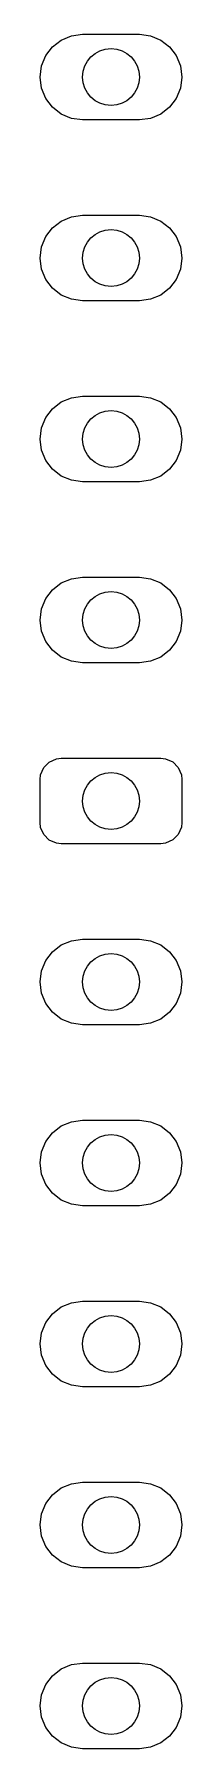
# Model space of a CAD drawing. Extents: x 35.1 to 83.2, y -85.7 to -27.9.
# Drawn here: x 35.15 to 37.15, y -84.98 to -60.92 of the extents above; entities that cross this region are included whole.
import ezdxf

# ---------------------------------------------------------------- set-up
doc = ezdxf.new("R2010")
doc.units = 0
doc.layers.add('BLACK', color=7, linetype='CONTINUOUS')

msp = doc.modelspace()

# ---------------------------------------------------------------- linework, layer by layer
at = {"layer": 'BLACK', "linetype": 'CONTINUOUS'}
for p, q in [((35.2304, -61.2166), (35.3257, -61.0923)), ((35.3257, -61.0923), (35.45, -60.9969)), ((35.45, -60.9969), (35.5947, -60.937)), ((35.5947, -60.937), (35.75, -60.9166)), ((35.75, -60.9166), (36.55, -60.9166)), ((36.55, -60.9166), (36.7053, -60.937)), ((36.7053, -60.937), (36.85, -60.9969)), ((36.85, -60.9969), (36.9743, -61.0923)), ((36.9743, -61.0923), (37.0696, -61.2166)), ((35.1704, -61.3613), (35.2304, -61.2166)), ((37.0696, -61.2166), (37.1296, -61.3613)), ((35.15, -61.5166), (35.1704, -61.3613)), ((35.1704, -61.6719), (35.15, -61.5166)), ((37.1296, -61.3613), (37.15, -61.5166)), ((37.15, -61.5166), (37.1296, -61.6719)), ((35.2304, -61.8166), (35.1704, -61.6719)), ((35.3257, -61.9408), (35.2304, -61.8166)), ((37.0696, -61.8166), (36.9743, -61.9408)), ((37.1296, -61.6719), (37.0696, -61.8166)), ((35.45, -62.0362), (35.3257, -61.9408)), ((35.5947, -62.0961), (35.45, -62.0362)), ((36.85, -62.0362), (36.7053, -62.0961)), ((36.9743, -61.9408), (36.85, -62.0362)), ((35.75, -62.1166), (35.5947, -62.0961)), ((36.55, -62.1166), (35.75, -62.1166)), ((36.7053, -62.0961), (36.55, -62.1166)), ((35.45, -63.5369), (35.5947, -63.477)), ((35.5947, -63.477), (35.75, -63.4566)), ((35.75, -63.4566), (36.55, -63.4566)), ((36.55, -63.4566), (36.7053, -63.477)), ((36.7053, -63.477), (36.85, -63.5369)), ((35.1704, -63.9013), (35.2304, -63.7566)), ((35.2304, -63.7566), (35.3257, -63.6323)), ((35.3257, -63.6323), (35.45, -63.5369)), ((36.85, -63.5369), (36.9743, -63.6323)), ((36.9743, -63.6323), (37.0696, -63.7566)), ((37.0696, -63.7566), (37.1296, -63.9013)), ((35.15, -64.0566), (35.1704, -63.9013)), ((37.1296, -63.9013), (37.15, -64.0566)), ((35.1704, -64.2119), (35.15, -64.0566)), ((35.2304, -64.3566), (35.1704, -64.2119)), ((37.1296, -64.2119), (37.0696, -64.3566)), ((37.15, -64.0566), (37.1296, -64.2119)), ((35.3257, -64.4808), (35.2304, -64.3566)), ((35.45, -64.5762), (35.3257, -64.4808)), ((36.9743, -64.4808), (36.85, -64.5762)), ((37.0696, -64.3566), (36.9743, -64.4808)), ((35.5947, -64.6361), (35.45, -64.5762)), ((35.75, -64.6566), (35.5947, -64.6361)), ((36.55, -64.6566), (35.75, -64.6566)), ((36.7053, -64.6361), (36.55, -64.6566)), ((36.85, -64.5762), (36.7053, -64.6361)), ((35.3257, -66.1723), (35.45, -66.0769)), ((35.45, -66.0769), (35.5947, -66.017)), ((35.5947, -66.017), (35.75, -65.9966)), ((35.75, -65.9966), (36.55, -65.9966)), ((36.55, -65.9966), (36.7053, -66.017)), ((36.7053, -66.017), (36.85, -66.0769)), ((36.85, -66.0769), (36.9743, -66.1723)), ((35.1704, -66.4413), (35.2304, -66.2966)), ((35.2304, -66.2966), (35.3257, -66.1723)), ((36.9743, -66.1723), (37.0696, -66.2966)), ((37.0696, -66.2966), (37.1296, -66.4413)), ((35.15, -66.5966), (35.1704, -66.4413)), ((35.1704, -66.7519), (35.15, -66.5966)), ((37.1296, -66.4413), (37.15, -66.5966)), ((37.15, -66.5966), (37.1296, -66.7519)), ((35.2304, -66.8966), (35.1704, -66.7519)), ((37.1296, -66.7519), (37.0696, -66.8966)), ((35.3257, -67.0208), (35.2304, -66.8966)), ((35.45, -67.1162), (35.3257, -67.0208)), ((35.5947, -67.1761), (35.45, -67.1162)), ((36.85, -67.1162), (36.7053, -67.1761)), ((36.9743, -67.0208), (36.85, -67.1162)), ((37.0696, -66.8966), (36.9743, -67.0208)), ((35.75, -67.1966), (35.5947, -67.1761)), ((36.55, -67.1966), (35.75, -67.1966)), ((36.7053, -67.1761), (36.55, -67.1966)), ((35.45, -68.6169), (35.5947, -68.557)), ((35.5947, -68.557), (35.75, -68.5366)), ((35.75, -68.5366), (36.55, -68.5366)), ((36.55, -68.5366), (36.7053, -68.557)), ((36.7053, -68.557), (36.85, -68.6169)), ((35.2304, -68.8366), (35.3257, -68.7123)), ((35.3257, -68.7123), (35.45, -68.6169)), ((36.85, -68.6169), (36.9743, -68.7123)), ((36.9743, -68.7123), (37.0696, -68.8366)), ((35.15, -69.1366), (35.1704, -68.9813)), ((35.1704, -68.9813), (35.2304, -68.8366)), ((37.0696, -68.8366), (37.1296, -68.9813)), ((37.1296, -68.9813), (37.15, -69.1366)), ((35.1704, -69.2919), (35.15, -69.1366)), ((35.2304, -69.4366), (35.1704, -69.2919)), ((37.1296, -69.2919), (37.0696, -69.4366)), ((37.15, -69.1366), (37.1296, -69.2919)), ((35.3257, -69.5608), (35.2304, -69.4366)), ((37.0696, -69.4366), (36.9743, -69.5608)), ((35.45, -69.6562), (35.3257, -69.5608)), ((35.5947, -69.7161), (35.45, -69.6562)), ((35.75, -69.7366), (35.5947, -69.7161)), ((36.55, -69.7366), (35.75, -69.7366)), ((36.7053, -69.7161), (36.55, -69.7366)), ((36.85, -69.6562), (36.7053, -69.7161)), ((36.9743, -69.5608), (36.85, -69.6562)), ((35.158, -71.3075), (35.2025, -71.2071)), ((35.2025, -71.2071), (35.2801, -71.1293)), ((35.2801, -71.1293), (35.3805, -71.0847)), ((35.3805, -71.0847), (35.45, -71.0766)), ((35.45, -71.0766), (36.85, -71.0766)), ((36.85, -71.0766), (36.919, -71.0846)), ((36.919, -71.0846), (37.0195, -71.129)), ((37.0195, -71.129), (37.0972, -71.2066)), ((37.0972, -71.2066), (37.1418, -71.307)), ((35.15, -71.3766), (35.158, -71.3075)), ((35.15, -71.9766), (35.15, -71.3766)), ((37.1418, -71.307), (37.15, -71.3766)), ((37.15, -71.3766), (37.15, -71.9766)), ((35.1582, -72.0461), (35.15, -71.9766)), ((35.2028, -72.1465), (35.1582, -72.0461)), ((35.2805, -72.2241), (35.2028, -72.1465)), ((37.0975, -72.1461), (37.0199, -72.2238)), ((37.142, -72.0456), (37.0975, -72.1461)), ((37.15, -71.9766), (37.142, -72.0456)), ((35.381, -72.2685), (35.2805, -72.2241)), ((35.45, -72.2766), (35.381, -72.2685)), ((36.85, -72.2766), (35.45, -72.2766)), ((36.9195, -72.2684), (36.85, -72.2766)), ((37.0199, -72.2238), (36.9195, -72.2684)), ((35.5947, -73.637), (35.75, -73.6166)), ((35.75, -73.6166), (36.55, -73.6166)), ((36.55, -73.6166), (36.7053, -73.637)), ((35.2304, -73.9166), (35.3257, -73.7923)), ((35.3257, -73.7923), (35.45, -73.6969)), ((35.45, -73.6969), (35.5947, -73.637)), ((36.7053, -73.637), (36.85, -73.6969)), ((36.85, -73.6969), (36.9743, -73.7923)), ((36.9743, -73.7923), (37.0696, -73.9166)), ((35.15, -74.2166), (35.1704, -74.0613)), ((35.1704, -74.0613), (35.2304, -73.9166)), ((37.0696, -73.9166), (37.1296, -74.0613)), ((37.1296, -74.0613), (37.15, -74.2166)), ((35.1704, -74.3719), (35.15, -74.2166)), ((37.15, -74.2166), (37.1296, -74.3719)), ((35.2304, -74.5166), (35.1704, -74.3719)), ((35.3257, -74.6408), (35.2304, -74.5166)), ((37.0696, -74.5166), (36.9743, -74.6408)), ((37.1296, -74.3719), (37.0696, -74.5166)), ((35.45, -74.7362), (35.3257, -74.6408)), ((35.5947, -74.7961), (35.45, -74.7362)), ((35.75, -74.8166), (35.5947, -74.7961)), ((36.55, -74.8166), (35.75, -74.8166)), ((36.7053, -74.7961), (36.55, -74.8166)), ((36.85, -74.7362), (36.7053, -74.7961)), ((36.9743, -74.6408), (36.85, -74.7362)), ((35.3257, -76.3323), (35.45, -76.2369)), ((35.45, -76.2369), (35.5947, -76.177)), ((35.5947, -76.177), (35.75, -76.1566)), ((35.75, -76.1566), (36.55, -76.1566)), ((36.55, -76.1566), (36.7053, -76.177)), ((36.7053, -76.177), (36.85, -76.2369)), ((36.85, -76.2369), (36.9743, -76.3323)), ((35.1704, -76.6013), (35.2304, -76.4566)), ((35.2304, -76.4566), (35.3257, -76.3323)), ((36.9743, -76.3323), (37.0696, -76.4566)), ((37.0696, -76.4566), (37.1296, -76.6013)), ((35.15, -76.7566), (35.1704, -76.6013)), ((37.1296, -76.6013), (37.15, -76.7566)), ((35.1704, -76.9119), (35.15, -76.7566)), ((35.2304, -77.0566), (35.1704, -76.9119)), ((37.1296, -76.9119), (37.0696, -77.0566)), ((37.15, -76.7566), (37.1296, -76.9119)), ((35.3257, -77.1808), (35.2304, -77.0566)), ((35.45, -77.2762), (35.3257, -77.1808)), ((36.9743, -77.1808), (36.85, -77.2762)), ((37.0696, -77.0566), (36.9743, -77.1808)), ((35.5947, -77.3361), (35.45, -77.2762)), ((35.75, -77.3566), (35.5947, -77.3361)), ((36.55, -77.3566), (35.75, -77.3566)), ((36.7053, -77.3361), (36.55, -77.3566)), ((36.85, -77.2762), (36.7053, -77.3361)), ((35.2304, -78.9966), (35.3257, -78.8723)), ((35.3257, -78.8723), (35.45, -78.7769)), ((35.45, -78.7769), (35.5947, -78.717)), ((35.5947, -78.717), (35.75, -78.6966)), ((35.75, -78.6966), (36.55, -78.6966)), ((36.55, -78.6966), (36.7053, -78.717)), ((36.7053, -78.717), (36.85, -78.7769)), ((36.85, -78.7769), (36.9743, -78.8723)), ((36.9743, -78.8723), (37.0696, -78.9966)), ((35.15, -79.2966), (35.1704, -79.1413)), ((35.1704, -79.1413), (35.2304, -78.9966)), ((37.0696, -78.9966), (37.1296, -79.1413)), ((37.1296, -79.1413), (37.15, -79.2966)), ((35.1704, -79.4519), (35.15, -79.2966)), ((37.15, -79.2966), (37.1296, -79.4519)), ((35.2304, -79.5966), (35.1704, -79.4519)), ((35.3257, -79.7208), (35.2304, -79.5966)), ((37.0696, -79.5966), (36.9743, -79.7208)), ((37.1296, -79.4519), (37.0696, -79.5966)), ((35.45, -79.8162), (35.3257, -79.7208)), ((35.5947, -79.8761), (35.45, -79.8162)), ((35.75, -79.8966), (35.5947, -79.8761)), ((36.7053, -79.8761), (36.55, -79.8966)), ((36.85, -79.8162), (36.7053, -79.8761)), ((36.9743, -79.7208), (36.85, -79.8162)), ((36.55, -79.8966), (35.75, -79.8966)), ((35.3257, -81.4123), (35.45, -81.3169)), ((35.45, -81.3169), (35.5947, -81.257)), ((35.5947, -81.257), (35.75, -81.2366)), ((35.75, -81.2366), (36.55, -81.2366)), ((36.55, -81.2366), (36.7053, -81.257)), ((36.7053, -81.257), (36.85, -81.3169)), ((36.85, -81.3169), (36.9743, -81.4123)), ((35.1704, -81.6813), (35.2304, -81.5366)), ((35.2304, -81.5366), (35.3257, -81.4123)), ((36.9743, -81.4123), (37.0696, -81.5366)), ((37.0696, -81.5366), (37.1296, -81.6813)), ((35.15, -81.8366), (35.1704, -81.6813)), ((37.1296, -81.6813), (37.15, -81.8366)), ((35.1704, -81.9919), (35.15, -81.8366)), ((35.2304, -82.1366), (35.1704, -81.9919)), ((37.1296, -81.9919), (37.0696, -82.1366)), ((37.15, -81.8366), (37.1296, -81.9919)), ((35.3257, -82.2608), (35.2304, -82.1366)), ((35.45, -82.3562), (35.3257, -82.2608)), ((36.9743, -82.2608), (36.85, -82.3562)), ((37.0696, -82.1366), (36.9743, -82.2608)), ((35.5947, -82.4161), (35.45, -82.3562)), ((35.75, -82.4366), (35.5947, -82.4161)), ((36.55, -82.4366), (35.75, -82.4366)), ((36.7053, -82.4161), (36.55, -82.4366)), ((36.85, -82.3562), (36.7053, -82.4161)), ((35.2304, -84.0766), (35.3257, -83.9523)), ((35.3257, -83.9523), (35.45, -83.8569)), ((35.45, -83.8569), (35.5947, -83.797)), ((35.5947, -83.797), (35.75, -83.7766)), ((35.75, -83.7766), (36.55, -83.7766)), ((36.55, -83.7766), (36.7053, -83.797)), ((36.7053, -83.797), (36.85, -83.8569)), ((36.85, -83.8569), (36.9743, -83.9523)), ((36.9743, -83.9523), (37.0696, -84.0766)), ((35.1704, -84.2213), (35.2304, -84.0766)), ((37.0696, -84.0766), (37.1296, -84.2213)), ((35.15, -84.3766), (35.1704, -84.2213)), ((35.1704, -84.5319), (35.15, -84.3766)), ((37.1296, -84.2213), (37.15, -84.3766)), ((37.15, -84.3766), (37.1296, -84.5319)), ((35.2304, -84.6766), (35.1704, -84.5319)), ((35.3257, -84.8008), (35.2304, -84.6766)), ((37.0696, -84.6766), (36.9743, -84.8008)), ((37.1296, -84.5319), (37.0696, -84.6766)), ((35.45, -84.8962), (35.3257, -84.8008)), ((35.5947, -84.9561), (35.45, -84.8962)), ((36.85, -84.8962), (36.7053, -84.9561)), ((36.9743, -84.8008), (36.85, -84.8962)), ((35.75, -84.9766), (35.5947, -84.9561)), ((36.55, -84.9766), (35.75, -84.9766)), ((36.7053, -84.9561), (36.55, -84.9766))]:
    msp.add_line(p, q, dxfattribs=at)
at = {"layer": 'BLACK'}
for centre in [(36.15, -61.5166), (36.15, -64.0566), (36.15, -66.5966), (36.15, -69.1366), (36.15, -71.6766), (36.15, -74.2166), (36.15, -76.7566), (36.15, -79.2966), (36.15, -81.8366), (36.15, -84.3766)]:
    msp.add_circle(centre, 0.4, dxfattribs=at)

doc.saveas('drawing.dxf')
